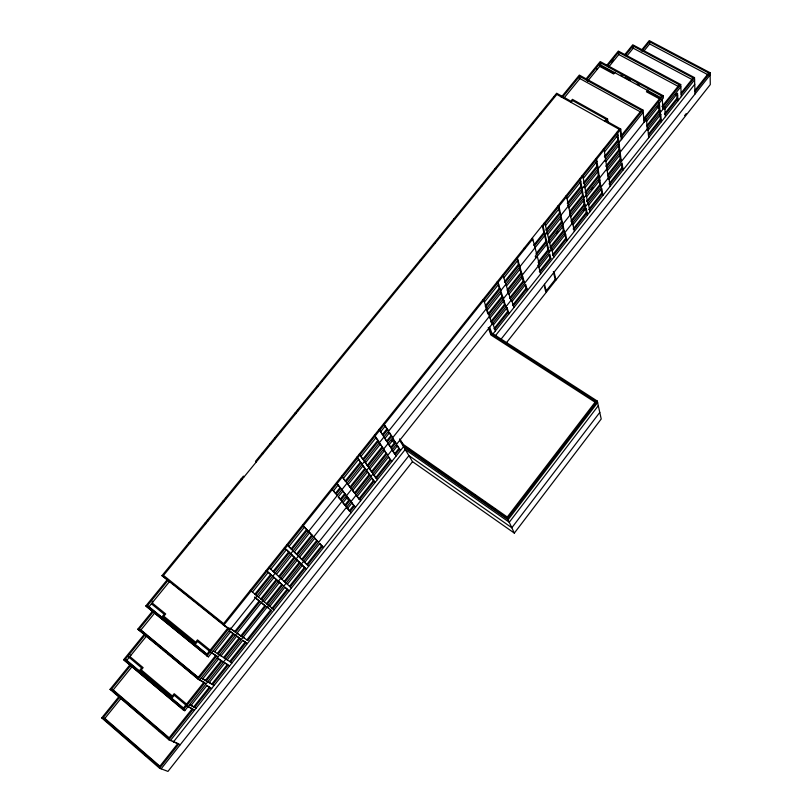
<?xml version="1.0" encoding="UTF-8"?>
<svg xmlns="http://www.w3.org/2000/svg" width="812" height="812" viewBox="0 0 812 812"><rect width="100%" height="100%" fill="white"/><g stroke="black" fill="none" stroke-linecap="round" stroke-linejoin="round"><path stroke-width="1.22" d="M399.717 440.327L412.526 461.663L514.331 533.108L601.215 418.992L597.287 401.047L491.767 333.042L489.666 327.185M514.331 533.108L507.48 518.492L597.287 401.047M597.622 402.6L508.079 519.761L403.534 446.691L170.439 740.483M598.302 405.685L509.256 522.268L405.229 449.503L173.514 741.813L172.723 741.143L178.721 744.086L159.599 768.243L101.713 717.909L119.11 696.391M599.774 412.415L511.824 527.759L408.923 455.654L161.152 768.832M177.94 743.416L159.538 766.66L103.175 717.676L119.851 697.051M694.94 90.406L708.724 72.999L649.478 41.706L641.835 51.156M694.991 91.807L710.094 72.725L649.245 40.6L641.318 50.405M500.862 339.436L710.135 74.927M544.497 284.281L546.496 292.005L545.694 291.508L555.195 279.48L553.581 272.751M684.617 115.629L686.181 113.639M412.526 461.663L167.952 771.4L159.599 768.243M505.795 343.557L710.287 84.58L710.094 72.725M130.001 664.754L110.036 689.368L168.896 739.803L193.043 709.394L192.241 708.724L168.835 738.209L111.528 689.134L130.884 665.251M193.835 706.724L209.445 687.053L210.247 687.713L194.626 707.384L191.114 705.313M211.881 683.978L227.38 664.47L228.182 665.119L212.683 684.638L209.273 682.466M245.173 642.059L229.796 661.425L230.598 662.074L245.975 642.708L242.737 640.343M287.103 589.248L272.02 608.249L272.822 608.878L287.915 589.867L284.91 587.279L269.787 606.371L268.975 605.742M304.439 567.426L289.458 586.274L290.27 586.903L305.241 568.035L301.638 564.655L306.378 569.151M321.633 545.765L322.435 546.374L307.575 565.091L306.774 564.482L321.633 545.765L319.623 543.593M353.697 505.379L354.509 505.967L350.124 511.489L349.312 510.9L353.697 505.379L351.251 502.242L355.494 507.246M373.358 480.613L374.17 481.191L359.655 499.481L358.843 498.893L373.358 480.613L371.632 478.146M390.034 459.612L390.846 460.191L376.443 478.339L375.631 477.76L390.034 459.612L388.39 457.054M398.834 448.528L399.646 449.107L395.353 454.517L394.541 453.938L398.834 448.528L396.703 445.057M507.632 311.503L493.99 328.687L494.812 329.215L508.454 312.021L507.632 311.503L506.252 307.24L507.074 307.768L509.012 313.757M526.095 288.25L512.575 305.282L513.397 305.799L526.917 288.757L526.095 288.25L525.151 284.951M549.216 254.674L550.039 258.094L539.341 271.573L540.163 272.081L550.861 258.592L549.765 254.034L538.995 267.595M565.761 238.292L552.495 255.009L553.317 255.506L566.583 238.789L565.761 238.292L564.766 233.623L565.599 234.12L566.989 240.677M573.14 229.004L586.284 212.45L585.635 208.846M589.471 208.43L601.753 192.962L601.174 189.287M609.761 182.873L621.921 167.566L621.413 163.527M648.423 134.183L660.359 119.151L659.963 113.863L660.795 114.319L661.344 121.759M677.005 98.191L664.419 114.035L665.251 114.482L677.837 98.638L677.005 98.191L676.772 93.867M681.116 93.015L693.113 77.901L632.995 45.919L625.047 55.713M243.153 637.258L247.711 640.516L271.472 610.583L267.168 607.051M399.565 438.916L403.341 444.448L402.691 445.27L507.48 518.492M403.341 444.448L507.277 517.021L595.775 401.321L491.138 333.833L491.767 333.042M573.962 229.491L587.106 212.937L586.284 212.45M648.504 135.584L661.181 119.608L660.359 119.151M681.187 94.405L694.514 77.617L632.761 44.792L624.946 54.424M493.128 333.773L694.595 79.85M495.137 336.077L694.737 84.286M152.889 610.675L137.776 629.219L198.158 679.187L216.581 656.066L210.765 652.188L218.012 656.979L217.2 656.319M235.592 632.213L229.979 628.133L235.592 632.213L260.002 601.58L254.653 597.236L260.002 601.58M488.794 314.538L502.78 296.999L501.938 296.461L500.852 293.122M543.867 232.506L533.697 245.234L534.55 245.752L544.72 233.024L543.867 232.506L542.203 225.604L543.055 226.122L546.811 241.743L535.27 256.227L535.768 258.125M548.75 239.317L562.351 222.255L561.508 221.747L560.716 218.093M569.902 212.774L583.371 195.885L582.519 195.387L581.798 191.368M643.875 119.963L663.211 95.714L600.21 61.57L585.574 79.535M556.342 233.247L557.844 231.359M591.197 189.49L592.76 187.521M202.736 678.873L218.57 658.989M264.164 601.733L279.572 582.377L278.749 581.747L282.566 585.066L267.27 604.301L266.458 603.661L281.754 584.437M297.263 560.158L281.977 579.362L281.155 578.733M314.812 538.123L299.648 557.164L298.826 556.545M347.546 497.015L343.07 502.638L351.129 512.748M352.794 490.418L367.613 471.823L366.78 471.234L369.967 475.182L355.26 493.676L352.591 490.631M377.367 479.679L369.917 468.92L384.614 450.457M393.597 439.19L389.212 444.692L388.39 444.103L391.414 448.214L395.769 442.743L392.764 438.612L396.652 444.194M490.042 318.071L503.947 300.602L503.115 300.075L504.526 304.439L505.358 304.967L491.544 322.334L490.712 321.796L504.526 304.439M508.982 294.279L522.776 276.963L517.396 258.196L516.533 257.668M549.673 243.184L563.193 226.203M570.704 216.763L584.102 199.945M607.244 170.885L620.398 154.361M659.537 105.215L646.626 121.424L645.784 120.958M144.942 633.522L123.647 659.72L183.258 709.921L204.715 682.953L203.903 682.283L183.187 708.328L125.149 659.466L145.713 634.162M205.507 680.273L221.209 660.532L222.021 661.191L206.309 680.943L202.817 678.72M239.246 637.867L223.665 657.456L224.467 658.106L240.058 638.516L236.759 636.101L221.037 655.883L220.225 655.223M237.084 633.218L240.819 635.887L264.905 605.62L261.373 602.727M299.313 562.371L284.139 581.443L284.951 582.072L300.125 562.99L296.441 559.539M316.741 540.467L317.553 541.086L302.5 560.016L301.678 559.397L316.741 540.467L314.68 538.244M349.221 499.634L350.043 500.233L345.597 505.815L344.785 505.216L349.221 499.634L347.343 497.228M354.438 493.077L369.145 474.594M386.035 453.37L386.857 453.959L372.261 472.3L371.439 471.711L386.035 453.37L383.792 449.878M390.592 447.635L394.947 442.175M523.222 280.932L509.53 298.146L510.362 298.664L524.055 281.449L523.222 280.932L521.933 276.445L522.776 276.963L524.582 283.276M548.029 249.761L538.102 262.235L538.935 262.743L548.861 250.269L548.029 249.761L546.699 244.27M563.376 230.466L549.947 247.355L550.78 247.863L564.208 230.973L563.376 230.466L562.351 225.695M571.628 220.103L584.143 204.37L583.483 200.686M599.804 184.689L586.599 201.285L587.431 201.772L600.636 185.177L599.804 184.689L599.012 179.675L599.855 180.162L586.568 196.849L585.726 196.362M607.904 174.499L620.216 159.04L619.688 154.919M647.022 125.342L659.1 110.158L658.694 104.748M607.975 175.95L621.048 159.507L620.216 159.04M647.103 126.753L659.933 110.615L659.1 110.158M606.706 65.376L618.328 51.085L680.71 84.509L662.825 106.991L661.983 106.534L679.289 84.793L618.561 52.232L607.589 65.731M183.258 709.921L184.781 710.693L680.811 86.752L679.979 86.305M583.087 210.582L584.64 208.623M609.812 176.955L608.279 178.873L609.112 179.361L622.114 162.999L623.007 170.073M191.003 705.516L206.745 685.714L211.668 688.525M209.202 682.618L224.812 662.968L229.542 665.992M227.248 659.902L242.737 640.414L247.284 643.632M287.357 584.254L302.44 565.274M352.063 502.831L347.648 508.383L346.836 507.794L349.312 510.9M357.25 496.305L371.876 477.903L375.103 482.521M374.149 475.03L388.664 456.78L391.729 461.571M493.341 325.044L507.074 307.768M512.057 301.496L525.668 284.362L527.424 290.544M565.599 234.12L552.231 250.938L551.409 250.431M573.018 224.782L586.244 208.136L587.452 214.886M588.69 205.06L601.814 188.536L602.88 195.438M660.795 114.319L648.037 130.377L647.205 129.92M664.886 109.173L677.543 93.238L677.949 100.83M252.481 592.09L268.315 572.287M270.792 569.202L286.504 549.551M288.95 546.486L304.541 526.998L303.698 526.369M333.57 490.702L338.157 484.957L337.315 484.348L340.786 488.337L336.229 494.041L333.387 490.925M358.762 459.186L343.557 478.207L342.715 477.598M361.137 456.222L376.23 437.353M385.446 425.833L380.95 431.456L380.107 430.867M484.399 302.105L498.649 284.271M503.816 277.805L517.954 260.134M545.522 225.665L559.377 208.339M567.07 198.717L580.793 181.563M583.321 178.396L596.932 161.375M604.493 151.925L617.973 135.076M167.384 579.575L145.835 605.955L206.948 655.893L228.659 628.711L227.837 628.052L206.867 654.289L147.368 605.701L168.175 580.204L169.728 581.321L148.982 606.757L147.368 605.701M270.64 574.47L254.927 594.14L255.75 594.79L271.472 575.119L268.275 572.348M288.686 551.886L273.096 571.404L273.918 572.044L289.519 552.525L286.423 549.663M306.581 529.485L307.413 530.114L291.944 549.48L291.112 548.841L306.581 529.485L304.419 527.15M335.386 493.432L339.954 487.728M360.406 462.129L361.238 462.728L346.145 481.628L345.303 481.019L360.406 462.129L358.539 459.47M377.732 440.429L362.761 459.176L363.593 459.775L378.575 441.028L375.976 437.678M385.172 426.178L386.888 428.98L382.422 434.572L380.686 431.791M499.289 288.301L485.129 306.022L485.972 306.571L500.131 288.839L499.289 288.301L498.172 284.88M518.452 264.316L504.414 281.886L505.267 282.414L519.304 264.844L518.452 264.316L517.437 260.784M559.59 212.825L545.826 230.05L546.679 230.567L560.442 213.333L559.59 212.825L558.514 207.831M567.243 203.254L580.864 186.202L580.123 182.091M596.891 166.145L583.371 183.065L584.224 183.563L597.744 166.633L596.891 166.145L596.231 161.933M617.79 139.989L604.412 156.736L605.265 157.224L618.653 140.466L617.79 139.989L617.242 135.665M383.264 435.161L387.73 429.568L386.888 428.98M568.096 203.761L581.717 186.699L580.864 186.202M561.265 97.207L579.332 75.09L642.952 110.046L621.657 136.69L620.804 136.213L641.49 110.33L579.545 76.277L562.909 96.658M206.948 655.893L208.43 656.827L643.165 112.289L642.302 111.823M214.672 651.762L230.598 631.807M258.389 596.972L274.009 577.403L273.187 576.764L277.085 580.154L261.586 599.601L260.764 598.962L276.263 579.524M276.456 574.348L291.944 554.921L291.122 554.291L294.888 557.824L279.511 577.119L278.689 576.49L294.066 557.194M294.37 551.896L309.737 532.631L308.915 532.002L312.549 535.666L297.283 554.809L294.269 551.998M342.908 491.067L338.371 496.741L342.025 501.319M348.236 484.388L363.238 465.58M380.473 443.991L365.583 462.647L364.75 462.048L367.978 466.108L382.767 447.564L379.64 443.403M501.329 292.533L487.251 310.184L486.408 309.646M506.434 286.139L520.39 268.65L519.548 268.122L520.868 272.72L521.71 273.248L507.845 290.635L507.003 290.107L520.868 272.72M547.613 234.526L561.305 217.372M568.907 207.842L582.468 190.861M598.414 170.875L584.965 187.734L584.112 187.237M215.769 655.396L198.077 677.584L139.288 628.975L152.859 612.309M233.176 633.563L217.372 653.386L218.195 654.046L233.998 634.223L230.618 631.756M234.769 631.563L259.19 600.941M296.461 554.18L311.727 535.047M344.643 493.757L340.147 499.4L340.969 499.999L345.476 494.356L342.075 490.458M364.832 468.443L365.654 469.031L350.754 487.728L349.931 487.119L364.832 468.443L363.015 465.855M367.156 465.52L381.934 446.986M390.968 435.658L391.79 436.237L387.385 441.769L386.563 441.18L390.968 435.658L388.735 432.004M501.938 296.461L487.951 314.011L486.794 310.732M536.702 252.867L545.968 241.235L544.619 235.612M548.668 237.855L561.508 221.747M569.811 211.333L582.519 195.387M598.363 175.524L585.005 192.282L585.848 192.769L599.205 176.011L598.363 175.524L597.723 171.413M619.018 149.621L605.793 166.206L606.635 166.693L619.861 150.098L619.018 149.621L618.348 144.353L619.201 144.83L605.884 161.517L605.031 161.03M643.814 118.522L661.77 95.999L600.433 62.737L586.437 79.931M647.905 89.97L646.443 91.786L659.74 99.003M244.199 476.745L243.397 476.147L161.974 575.667L223.747 625.21L532.794 238.951L531.931 238.434L532.52 240.697M543.055 226.122L620.733 129.047L606.026 120.836L607.549 118.948L572.419 99.348L570.907 101.206L556.646 93.238L255.506 461.338L256.318 461.926M604.554 121.12L606.077 119.232L572.643 100.576L571.13 102.434M103.175 717.676L104.849 718.397L121.475 697.812M643.561 51.481L649.651 43.939L649.478 41.706M111.528 689.134L113.193 689.936L132.366 666.276M626.834 56.058L633.218 48.182L632.995 45.919M615.12 72.177L613.669 73.973L599.662 66.361M611.639 61.935L613.182 60.027M125.149 659.466L126.794 660.359L146.515 636.08M608.655 67.031L618.815 54.516L618.561 52.232M564.107 97.947L579.91 78.571L579.545 76.277M139.288 628.975L140.912 629.95L155.234 612.349M587.553 81.241L600.748 65.031L600.433 62.737M101.713 717.909L103.388 718.62L124.226 736.728M168.896 739.803L180.213 744.736M110.036 689.368L111.721 690.17M192.241 708.724L187.095 706.085L194.515 710.145M189.511 704.735L196.098 708.145M649.651 43.939L708.764 75.191M633.218 48.182L692.078 79.535M123.647 659.72L184.781 710.693M618.815 54.516L678.294 86.448M675.452 94.486L677.675 95.684M620.581 75.14L622.774 76.328M624.956 77.516L630.416 80.479M636.973 84.032L639.156 85.219M600.748 65.031L660.816 97.643M599.439 65.193L613.436 72.796M647.874 91.502L660.4 98.293M596.536 68.756L597.348 69.203M658.522 102.525L659.374 102.982L660.095 112.807M657.172 107.072L659.364 108.27M579.088 78.125L640.597 111.975M645.581 118.765L646.423 119.232L647.306 128.905M553.611 96.943L554.444 97.41M616.826 132.366L617.688 132.843L621.312 161.598M616.318 136.842L618.389 138.01M618.074 142.171L618.927 142.648M540.163 113.386L540.985 113.853M603.316 149.246L604.179 149.733L608.269 178.001M621.921 167.566L622.743 168.033L609.832 184.314L609 183.837M532.611 122.622L533.433 123.089M595.734 158.716L596.597 159.213L600.951 187.207M206.816 685.551L209.445 687.053M198.828 679.37L203.903 682.283M198.158 679.187L206.167 683.785M598.688 177.605L599.53 178.092M519.02 139.228L519.842 139.705M582.082 175.768L582.945 176.265L587.786 203.771M516.493 142.313L517.325 142.79M579.545 178.934L580.407 179.442L585.34 206.847M601.753 192.962L602.575 193.449L589.532 209.882L588.7 209.394M201.264 678.01L214.094 685.46M584.143 204.37L584.975 204.857L571.678 221.585L570.846 221.087M502.801 159.05L503.623 159.538M565.791 196.118L566.654 196.626L572.074 223.533M567.649 205.304L568.501 205.812M495.117 168.449L495.939 168.937M558.077 205.771L558.93 206.278L564.624 232.902M569.466 214.277L570.308 214.774M571.8 222.336L572.633 222.833L574.348 231.41M561.934 223.726L562.767 224.234M481.283 185.349L482.105 185.846M544.182 223.127L545.035 223.645L551.226 249.761M137.776 629.219L142.953 632.497M544.344 234.495L545.197 235.003M548.374 240.748L549.206 241.255M545.968 241.235L546.811 241.743M550.039 258.094L550.861 258.592M535.93 253.831L536.773 254.349L532.794 238.951M524.247 248.036L525.11 248.553M553.307 271.634L554.119 272.132L555.997 279.967L555.195 279.48M538.589 264.103L539.422 264.61L537.26 256.257M537.686 265.24L538.508 265.747L540.63 273.898M453.776 218.976L454.598 219.494M519 266.224L519.842 266.752M521.405 274.588L522.238 275.106M439.678 236.221L440.5 236.728M502.364 275.369L503.227 275.907L510.921 300.45M434.522 242.514L435.344 243.032M497.188 281.845L498.04 282.383L505.927 306.733M507.581 291.934L508.413 292.462M420.291 259.911L421.113 260.429M482.886 299.709L483.739 300.257L492.153 324.059M485.769 307.839L486.611 308.377M218.621 658.877L221.209 660.532M224.853 662.856L227.38 664.47M217.139 658.075L223.422 662.084M488.205 327.459L489.027 327.987L491.138 333.833M596.12 402.874L490.925 334.991L488.591 328.535M213.211 650.828L231.958 662.947M145.835 605.955L204.553 653.66M321.623 380.513L322.435 381.082M383.66 423.702L388.654 431.081M407.522 448.183L409.593 449.635M416.83 454.69L420.971 457.582M427.173 461.916L431.314 464.809M435.455 467.702L439.586 470.595M445.798 474.929L447.869 476.37M454.07 480.714L458.212 483.597M463.388 487.21L466.484 489.382M472.696 493.716L476.837 496.609M482.003 500.222L485.109 502.395M491.321 506.729L495.452 509.621M317.137 385.994L317.959 386.563M379.143 429.335L396.226 455.908M391.739 440.754L394.805 442.905M383.365 436.074L384.198 436.663M387.476 442.652L388.298 443.23M312.437 391.749L313.249 392.318M374.413 435.242L387.76 455.37M391.496 449.066L392.308 449.645M229.187 630.812L241.397 639.47M297.395 410.131L298.207 410.71M359.28 454.152L369.917 468.92M222.914 624.54L227.837 628.052M223.747 625.21L230.07 629.716M295.03 413.024L295.842 413.602M356.894 457.126L370.922 476.553M361.411 463.561L362.243 464.159M236.962 633.198L242.971 637.491M161.974 575.667L167.272 579.555M279.876 431.548L280.688 432.136M341.649 476.187L360.629 500.771M350.957 488.479L351.779 489.078M274.497 438.125L275.309 438.713M346.166 497.969L349.221 500.202M269.919 443.717L270.731 444.306M331.621 488.712L337.305 495.401M262.276 453.066L263.078 453.664M241.002 479.06L241.814 479.669M302.511 525.08L318.659 542.284M307.748 530.754L308.58 531.373M225.482 498.04L226.284 498.649M286.88 544.619L308.702 566.218M292.33 550.059L293.162 550.688M223.036 501.024L223.838 501.633M284.423 547.684L301.293 564.137M289.904 553.094L290.737 553.723M207.395 520.157L208.197 520.776M268.66 567.375L291.447 587.969M204.928 523.161L205.73 523.781M266.184 570.471L283.784 586.162M189.155 542.436L189.957 543.066M250.299 590.324L274.05 609.893M267.615 607.447L268.427 608.087M271.472 610.583L270.67 609.954L246.909 639.866L247.711 640.516M264.905 605.62L265.717 606.259L241.631 636.537L240.819 635.887M266.174 606.655L266.975 607.295L261.302 602.646M243.681 637.562L244.493 638.202M172.651 583.676L174.61 585.239M176.559 586.802L194.119 600.88M197.052 603.235L199.001 604.798M200.95 606.361L221.443 622.794M225.34 625.92L228.273 628.275M225.056 658.349L225.858 659.009M152.209 601.184L153.001 601.824M152.118 602.91L165.689 613.953L163.841 616.237L195.641 642.18L197.499 639.866L210.572 650.503M151.387 603.803L164.156 614.217L162.309 616.491L195.722 643.764L197.58 641.45L209.821 651.427M148.982 606.757L207.375 654.431M206.492 655.243L208.43 656.827M140.912 629.95L198.585 677.644M139.41 630.193L155.924 643.865M157.782 645.398L160.786 647.885M162.664 649.448L165.638 651.904M167.556 653.487L170.5 655.923M172.438 657.527L199.64 680.04L663.363 97.968L663.211 95.714M130.001 654.827L130.773 655.467M129.9 656.543L143.135 667.657L141.308 669.92L172.337 696.006L174.174 693.702L186.922 704.4M128.408 656.786L141.633 667.9L139.806 670.164L172.408 697.579L174.235 695.285L186.181 705.313M126.794 660.359L183.735 708.287M113.193 689.936L169.424 738.067M113.639 691.824L139.634 714.083M141.562 715.737L145.409 719.036M147.337 720.68L150.23 723.157M153.113 725.634L155.041 727.288M158.888 730.587L160.817 732.231M104.849 718.397L160.137 766.416M126.114 738.382L129.9 741.671M132.742 744.137L135.584 746.614M138.426 749.08L141.268 751.547M145.054 754.835L146.952 756.49M284.992 587.238L289.092 590.933M288.869 546.598L291.112 548.841M299.537 557.255L301.678 559.397M306.774 564.482L303.992 561.701L304.794 562.31L319.766 543.482L323.521 547.542M338.198 496.954L339.497 498.578M342.877 502.831L344.785 505.216M338.157 484.957L351.058 501.532M344.014 479.313L345.303 481.019M348.033 484.622L349.931 487.119M357.036 496.508L358.843 498.893M360.914 456.506L362.142 458.293M369.683 469.174L371.439 471.711M373.906 475.274L375.631 477.76M386.563 441.18L384.299 437.566L385.132 438.155L389.567 432.593L392.693 437.719M394.541 453.938L392.379 450.498L393.201 451.066L397.525 445.626L400.509 450.508M400.834 441.048L402.742 444.235M492.732 323.328L495.401 330.9M511.499 299.729L513.945 307.535M544.547 287.093L545.694 291.508M547.278 243.681L549.318 252.156M551.795 249.051L553.754 257.363M588.335 203.071L589.867 211.841M608.817 177.31L610.116 186.324M607.549 118.948L608.046 122.663M620.114 129.819L621.322 139.654M620.733 129.047L621.931 138.893M642.952 110.046L644.089 122.165M647.844 128.225L648.697 137.695M662.287 99.328L662.978 109.184M664.734 106.981L665.404 116.644M680.71 84.509L681.298 96.608M694.514 77.617L695.062 93.979M619.251 129.331L223.655 623.616L163.506 575.403L556.859 94.456L619.251 129.331"/></g></svg>
